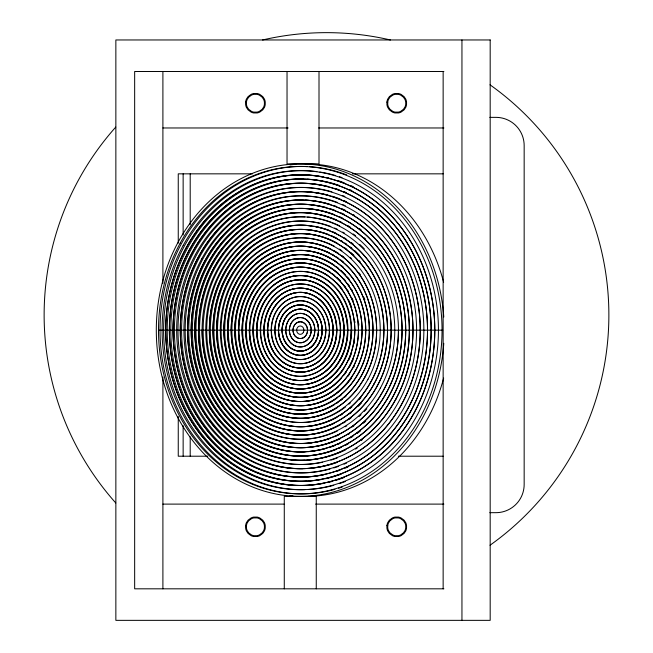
<?xml version="1.0" encoding="UTF-8"?>
<svg xmlns="http://www.w3.org/2000/svg" width="653" height="653" viewBox="0 0 653 653"><rect width="100%" height="100%" fill="white"/><g stroke="black" fill="none" stroke-linecap="round" stroke-linejoin="round"><path stroke-width="0.98" d="M443.893 71.495L134.657 71.495L134.657 588.818L443.893 588.818M489.832 117.36L495.937 117.36A28.226 28.226 0 0 1 524.163 145.586L524.163 484.461A28.226 28.226 0 0 1 495.937 512.678L489.832 512.678M162.899 127.972L288.12 127.972M318.664 127.972L443.893 127.972M252.597 173.837L178.253 173.837L178.253 243.153M352.498 173.837L443.224 173.837M158.499 330.157L354.497 330.157M354.791 330.157L361.835 330.157M362.064 330.157L372.839 330.157M372.969 330.157L442.71 330.157M207.744 456.21L178.253 456.21L178.253 416.451M398.371 456.21L443.224 456.21M162.899 504.108L284.047 504.108M315.611 504.108L443.893 504.108M461.949 39.964L461.949 620.35M443.142 71.495L443.142 588.818M319.007 71.495L319.007 163.919L287.034 163.919L287.034 71.495M316.256 588.818L316.256 496.394L284.275 496.394L284.275 588.818M190.203 173.837L190.203 224.803M190.203 436.841L190.203 456.21M183.142 173.837L183.142 234.998M183.142 425.625L183.142 456.21M162.899 71.495L162.899 283.312M162.899 377.001L162.899 588.818M398.412 330.157A113.328 98.146 90 0 1 300.266 443.493A113.328 98.146 90 0 1 202.12 330.157M351.192 330.157A58.803 50.926 90 0 1 300.266 388.968A58.803 50.926 90 0 1 249.34 330.157M332.524 381.368A62.966 54.526 -90 0 1 261.453 373.745A62.966 54.526 -90 0 1 257.804 291.434A62.966 54.526 -90 0 1 327.83 275.476M336.287 282.357A62.966 54.526 -90 0 1 342.45 289.532M348.726 300.151A62.966 54.526 -90 0 1 351.722 307.669M354.742 320.99A62.966 54.526 -90 0 1 354.946 322.811M354.342 342.05A62.966 54.526 -90 0 1 354.016 343.845M351.722 352.653A62.966 54.526 -90 0 1 348.726 360.17M343.951 368.635A62.966 54.526 -90 0 1 336.287 377.956M330.41 272.325A67.161 58.166 90 0 0 271.999 271.836A67.161 58.166 90 0 0 242.671 330.157A67.161 58.166 -90 0 0 278.088 391.971A67.161 58.166 -90 0 0 341.209 378.503M332.573 273.876A67.161 58.166 90 0 1 334.679 275.542M336.719 277.305A67.161 58.166 90 0 1 340.588 281.133M344.155 285.345A67.161 58.166 90 0 1 345.812 287.573M347.388 289.891A67.161 58.166 90 0 1 348.384 291.483M351.967 298.152A67.161 58.166 90 0 1 353.134 300.764M358.693 323.3A67.161 58.166 90 0 1 358.848 325.259M353.134 359.55A67.161 58.166 -90 0 1 349.347 367.215M346.351 371.973A67.161 58.166 -90 0 1 344.155 374.977M338.287 273.362A71.357 61.798 90 0 0 273.427 266.228A71.357 61.798 90 0 0 239.08 330.157A71.357 61.798 -90 0 0 270.636 392.388A71.357 61.798 -90 0 0 333.071 391.065M343.772 278.79A71.357 61.798 90 0 1 345.053 280.259M348.09 284.112A71.357 61.798 90 0 1 349.233 285.728M351.396 289.067A71.357 61.798 90 0 1 352.416 290.789M354.318 365.99A71.357 61.798 -90 0 1 353.395 367.778M349.788 373.769A71.357 61.798 -90 0 1 348.09 376.201M338.287 386.951A71.357 61.798 -90 0 1 335.348 389.384M334.189 265.094A75.552 65.431 90 0 0 268.481 264.538A75.552 65.431 90 0 0 235.488 330.157A75.552 65.431 -90 0 0 279.043 401.366A75.552 65.431 -90 0 0 351.722 377.777M336.621 266.84A75.552 65.431 90 0 1 338.213 268.073M341.29 270.693A75.552 65.431 90 0 1 345.176 274.505M347.469 277.06A75.552 65.431 90 0 1 349.118 279.06M330.279 257.943A79.756 69.071 90 0 0 231.897 330.157A79.756 69.071 -90 0 0 267.159 399.709A79.756 69.071 -90 0 0 336.94 398.232M333.291 259.682A79.756 69.071 90 0 1 336.94 262.082M341.152 265.298A79.756 69.071 90 0 1 343.176 267.036M363.852 297.188A79.756 69.071 90 0 1 364.856 299.866M341.152 395.016A79.756 69.071 -90 0 1 339.772 396.126M329.439 252.899A83.951 72.703 90 0 0 228.297 330.157A83.951 72.703 -90 0 0 334.246 404.819M331.863 254.148A83.951 72.703 90 0 1 334.246 255.494M336.589 256.947A83.951 72.703 90 0 1 338.115 257.976M341.119 260.147A83.951 72.703 90 0 1 343.307 261.886M346.139 395.971A83.951 72.703 -90 0 1 344.735 397.22M342.58 399.024A83.951 72.703 -90 0 1 340.376 400.73M338.115 402.346A83.951 72.703 -90 0 1 336.589 403.366M337.593 407.545A88.147 76.336 -90 0 1 224.795 334.45A88.147 76.336 -90 0 1 330.9 249.03M333.446 250.344A88.147 76.336 -90 0 1 338.409 253.291M341.601 255.478A88.147 76.336 -90 0 1 343.935 257.241M359.126 272.954A88.147 76.336 -90 0 1 360.309 274.603M345.559 406.909A92.342 79.976 90 0 1 221.383 337.699A92.342 79.976 90 0 1 334.148 246.075M339.372 249.087A92.342 79.976 90 0 1 341.911 250.752M350.294 257.364A92.342 79.976 90 0 1 351.6 258.564M350.294 402.95A92.342 79.976 90 0 1 348.963 404.125M337.013 417.357A96.546 83.608 90 0 1 217.522 330.157A96.546 83.608 90 0 1 337.013 242.957M344.686 247.748A96.546 83.608 90 0 1 346.898 249.364M350.481 252.229A96.546 83.608 90 0 1 353.934 255.315M359.158 260.653A96.546 83.608 90 0 1 360.399 262.073M361.011 397.53A96.546 83.608 90 0 1 359.158 399.66M351.877 406.876A96.546 83.608 90 0 1 349.779 408.672M342.425 414.1A96.546 83.608 90 0 1 340.131 415.553M334.45 423.283A100.742 87.241 90 0 1 215.466 348.971A100.742 87.241 90 0 1 302.535 229.432M305.261 229.53A100.742 87.241 90 0 1 328.475 234.476M331.912 235.88A100.742 87.241 90 0 1 336.956 238.288M341.062 240.565A100.742 87.241 90 0 1 342.67 241.545M345.053 243.087A100.742 87.241 90 0 1 346.621 244.165M350.441 247.022A100.742 87.241 90 0 1 351.934 248.23M354.848 250.744A100.742 87.241 90 0 1 359.73 255.478M361.721 402.681A100.742 87.241 90 0 1 358.366 406.231M351.192 412.696A100.742 87.241 90 0 1 349.69 413.88M340.213 424.94A104.937 90.881 90 0 1 211.596 347.6A104.937 90.881 90 0 1 311.154 225.848M313.971 226.264A104.937 90.881 90 0 1 329.659 230.493M333.234 231.954A104.937 90.881 90 0 1 335.879 233.154M344.441 237.855A104.937 90.881 90 0 1 346.098 238.916M350.955 242.336A104.937 90.881 90 0 1 353.314 244.181M350.955 417.977A104.937 90.881 90 0 1 348.555 419.732M345.274 421.936A104.937 90.881 90 0 1 343.609 422.981M330.834 226.509A109.133 94.514 90 0 0 206.74 330.157A109.133 94.514 -90 0 0 337.307 431.037M334.556 228.019A109.133 94.514 90 0 1 337.307 229.276M342.703 232.076A109.133 94.514 90 0 1 344.466 233.097M359.697 244.393A109.133 94.514 90 0 1 364.325 248.875M366.855 408.721A109.133 94.514 -90 0 1 364.325 411.439M361.044 414.679A109.133 94.514 -90 0 1 359.019 416.541M346.751 425.813A109.133 94.514 -90 0 1 345.233 426.76M304.878 216.902A113.328 98.146 90 0 0 203.148 330.157A113.328 98.146 -90 0 0 312.028 442.807M307.563 217.057A113.328 98.146 90 0 1 339.682 225.856M353.183 233.962A113.328 98.146 90 0 1 355.452 235.643M353.942 425.805A113.328 98.146 -90 0 1 352.424 426.899M338.858 434.865A113.328 98.146 -90 0 1 334.679 436.735M330.426 438.383A113.328 98.146 -90 0 1 314.697 442.432M336.826 220.004A117.532 101.786 -90 0 0 199.549 330.157A117.532 101.786 90 0 0 340.286 438.743M339.429 221.171A117.532 101.786 -90 0 1 341.144 221.987M347.878 225.636A117.532 101.786 -90 0 1 350.334 227.146M364.276 237.79A117.532 101.786 -90 0 1 365.729 239.137M365.729 421.177A117.532 101.786 90 0 1 363.541 423.185M349.518 433.682A117.532 101.786 90 0 1 347.878 434.686M333.585 214.249A121.727 105.419 -90 0 0 195.957 330.157A121.727 105.419 90 0 0 305.229 451.803M339.935 216.861A121.727 105.419 -90 0 1 342.605 218.126M359.542 228.64A121.727 105.419 -90 0 1 361.142 229.88M360.342 431.062A121.727 105.419 90 0 1 357.109 433.478M352.971 436.31A121.727 105.419 90 0 1 350.432 437.902M339.935 443.452A121.727 105.419 90 0 1 338.132 444.244M335.413 445.362A121.727 105.419 90 0 1 328.973 447.64M325.235 448.725A121.727 105.419 90 0 1 308.11 451.639M326.1 207.499A125.923 109.051 90 0 0 192.366 330.157A125.923 109.051 -90 0 0 336.63 449.337M329.961 208.625A125.923 109.051 90 0 1 334.736 210.258M341.307 212.96A125.923 109.051 90 0 1 344.074 214.266M348.106 443.958A125.923 109.051 -90 0 1 345.69 445.24M341.307 447.354A125.923 109.051 -90 0 1 339.446 448.178M302.837 200.047A130.118 112.691 90 0 0 188.774 330.157A130.118 112.691 -90 0 0 304.665 460.226M305.58 200.12A130.118 112.691 90 0 1 329.961 204.267M333.487 205.401A130.118 112.691 90 0 1 336.107 206.34M341.29 208.438A130.118 112.691 90 0 1 345.535 210.405M352.987 214.437A130.118 112.691 90 0 1 354.603 215.417M362.488 439.542A130.118 112.691 -90 0 1 360.946 440.677M345.535 449.917A130.118 112.691 -90 0 1 307.4 460.096M322.631 462.242A134.322 116.324 90 0 1 185.419 321.439A134.322 116.324 90 0 1 337.266 202.348M342.613 204.511A134.322 116.324 90 0 1 345.257 205.703M357.191 448.08A134.322 116.324 90 0 1 355.526 449.109M337.266 457.973A134.322 116.324 90 0 1 330.924 460.112M328.1 195.076A138.518 119.956 90 0 0 181.583 330.157A138.518 119.956 -90 0 0 303.008 468.666M331.887 196.145A138.518 119.956 90 0 1 340.278 199.059M343.943 200.577A138.518 119.956 90 0 1 346.661 201.81M337.503 462.308A138.518 119.956 -90 0 1 306.894 468.536M329.928 469.066A142.713 123.597 -90 0 1 177.991 328.998A142.713 123.597 -90 0 1 331.879 191.794M342.343 195.427A142.713 123.597 -90 0 1 344.89 196.488M346.58 463.083A142.713 123.597 -90 0 1 344.041 464.185M338.629 466.307A142.713 123.597 -90 0 1 333.814 467.932M323.823 474.821A146.909 127.229 90 0 1 174.416 327.471A146.909 127.229 90 0 1 328.386 186.529M334.703 188.301A146.909 127.229 90 0 1 339.168 189.786M343.584 191.468A146.909 127.229 90 0 1 346.204 192.562M347.943 466.985A146.909 127.229 90 0 1 345.339 468.128M340.058 470.209A146.909 127.229 90 0 1 337.389 471.148M307.4 179.191A151.112 130.861 -90 0 1 339.372 185.452M349.306 189.419A151.112 130.861 -90 0 1 351.967 190.66M341.201 474.209A151.112 130.861 -90 0 1 325.439 478.755M322.615 479.318A151.112 130.861 -90 0 1 309.31 481.008M306.445 481.163A151.112 130.861 -90 0 1 170.808 331.814A151.112 130.861 -90 0 1 303.58 179.069M324.206 483.277A155.308 134.502 -90 0 1 167.209 330.728A155.308 134.502 -90 0 1 323.235 176.857M326.141 177.436A155.308 134.502 -90 0 1 329.03 178.089M337.625 180.489A155.308 134.502 -90 0 1 344.204 182.807M350.677 185.509A155.308 134.502 -90 0 1 353.412 186.782M344.204 477.506A155.308 134.502 -90 0 1 335.732 480.412M331.912 481.498A155.308 134.502 -90 0 1 329.03 482.224M304.78 489.628A159.503 138.134 90 0 1 163.748 323.17A159.503 138.134 90 0 1 316.86 171.608M319.864 172.033A159.503 138.134 90 0 1 335.715 175.551M339.348 176.677A159.503 138.134 90 0 1 341.984 177.567M345.486 481.457A159.503 138.134 90 0 1 339.348 483.644M333.756 485.326A159.503 138.134 90 0 1 308.812 489.456M309.791 166.719A163.699 141.766 -90 0 1 346.678 174.873M342.188 487.073A163.699 141.766 -90 0 1 338.564 488.256M334.916 489.334A163.699 141.766 -90 0 1 160.728 346.441A163.699 141.766 -90 0 1 306.967 166.564M292.887 495.725A166.237 143.962 90 0 1 290.03 495.398M290.03 164.915A166.237 143.962 90 0 1 295.744 164.327M305.294 163.919A166.237 143.962 90 0 1 443.64 282.267M443.64 378.054A166.237 143.962 90 0 1 308.167 496.37M443.779 317.015A166.237 143.962 -90 0 0 294.568 164.05A166.237 143.962 -90 0 0 156.304 330.157A166.237 143.962 90 0 0 294.568 496.264A166.237 143.962 90 0 0 443.779 343.298M490.019 84.817A282.374 282.374 0 0 1 490.019 545.231M115.769 502.973A282.374 282.374 0 0 1 115.769 127.074M262.547 39.988A282.374 282.374 0 0 1 390.453 39.988M245.601 102.105L245.601 104.382A8.677 7.51 90 0 0 246.434 107.41L248.058 109.843L251.062 112.087A13.174 11.411 -90 0 0 253.658 112.953L257.192 112.953A13.174 11.411 -90 0 0 259.788 112.087L262.792 109.843L264.416 107.41A8.677 7.51 -90 0 0 265.249 104.382L265.249 102.105A8.677 7.51 -90 0 0 264.424 99.076L262.792 96.644L259.788 94.399A13.174 11.411 -90 0 0 257.192 93.526L253.658 93.526A13.174 11.411 -90 0 0 251.062 94.399L248.058 96.644L246.434 99.076A8.677 7.51 90 0 0 245.601 102.105M246.442 102.203L246.442 104.284A7.926 6.865 90 0 0 247.201 107.051L248.687 109.28L251.438 111.328A12.048 10.432 90 0 0 253.813 112.12L257.037 112.12A12.048 10.432 90 0 0 259.412 111.328L262.163 109.28L263.649 107.051A7.926 6.865 90 0 0 264.408 104.284L264.408 102.203A7.926 6.865 90 0 0 263.649 99.436L262.163 97.207L259.412 95.158A12.048 10.432 90 0 0 257.037 94.358L253.813 94.358A12.048 10.432 90 0 0 251.438 95.158L248.687 97.207L247.201 99.436A7.926 6.865 -90 0 0 246.442 102.203M245.601 525.665L245.601 527.934A8.677 7.51 -90 0 0 246.434 530.971L248.058 533.403L251.062 535.648A13.174 11.411 -90 0 0 253.658 536.513L257.192 536.513A13.174 11.411 -90 0 0 259.788 535.648L262.792 533.403L264.416 530.971A8.677 7.51 -90 0 0 265.249 527.934L265.249 525.665A8.677 7.51 -90 0 0 264.424 522.629L262.792 520.196L259.788 517.96A13.174 11.411 90 0 0 257.192 517.086L253.658 517.086A13.174 11.411 -90 0 0 251.062 517.96L248.058 520.196L246.434 522.629A8.677 7.51 -90 0 0 245.601 525.665M246.442 525.763L246.442 527.836A7.926 6.865 -90 0 0 247.201 530.611L248.687 532.84L251.438 534.889A12.048 10.432 -90 0 0 253.813 535.68L257.037 535.68A12.048 10.432 -90 0 0 259.412 534.889L262.163 532.84L263.649 530.611A7.926 6.865 -90 0 0 264.408 527.836L264.408 525.763A7.926 6.865 90 0 0 263.649 522.988L262.163 520.768L259.412 518.719A12.048 10.432 90 0 0 257.037 517.919L253.813 517.919A12.048 10.432 90 0 0 251.438 518.719L248.687 520.768L247.201 522.988A7.926 6.865 -90 0 0 246.442 525.763M386.903 102.105L386.903 104.382A8.677 7.51 90 0 0 387.735 107.41L389.359 109.843L392.371 112.087A13.174 11.411 -90 0 0 394.967 112.953L398.493 112.953A13.174 11.411 -90 0 0 401.089 112.087L404.101 109.843L405.725 107.41A8.677 7.51 -90 0 0 406.55 104.382L406.55 102.105A8.677 7.51 -90 0 0 405.725 99.076L404.101 96.644L401.089 94.399A13.174 11.411 90 0 0 398.493 93.526L394.967 93.526A13.174 11.411 90 0 0 392.371 94.399L389.359 96.644L387.735 99.076A8.677 7.51 -90 0 0 386.903 102.105M387.743 102.203L387.743 104.284A7.926 6.865 90 0 0 388.502 107.051L389.988 109.28L392.739 111.328A12.048 10.432 -90 0 0 395.114 112.12L398.338 112.12A12.048 10.432 -90 0 0 400.713 111.328L403.464 109.28L404.95 107.051A7.926 6.865 90 0 0 405.709 104.284L405.709 102.203A7.926 6.865 -90 0 0 404.95 99.436L403.464 97.207L400.713 95.158A12.048 10.432 -90 0 0 398.338 94.358L395.114 94.358A12.048 10.432 90 0 0 392.739 95.158L389.988 97.207L388.502 99.436A7.926 6.865 -90 0 0 387.743 102.203M386.903 525.665L386.903 527.934A8.677 7.51 -90 0 0 387.735 530.971L389.359 533.403L392.371 535.648A13.174 11.411 -90 0 0 394.967 536.513L398.493 536.513A13.174 11.411 -90 0 0 401.089 535.648L404.101 533.403L405.725 530.971A8.677 7.51 -90 0 0 406.55 527.934L406.55 525.665A8.677 7.51 -90 0 0 405.725 522.629L404.101 520.196L401.089 517.96A13.174 11.411 90 0 0 398.493 517.086L394.967 517.086A13.174 11.411 90 0 0 392.371 517.96L389.359 520.196L387.735 522.629A8.677 7.51 -90 0 0 386.903 525.665M387.743 525.763L387.743 527.836A7.926 6.865 -90 0 0 388.502 530.611L389.988 532.84L392.739 534.889A12.048 10.432 90 0 0 395.114 535.68L398.338 535.68A12.048 10.432 -90 0 0 400.713 534.889L403.464 532.84L404.95 530.611A7.926 6.865 -90 0 0 405.709 527.836L405.709 525.763A7.926 6.865 -90 0 0 404.95 522.988L403.464 520.768L400.713 518.719A12.048 10.432 -90 0 0 398.338 517.919L395.114 517.919A12.048 10.432 -90 0 0 392.739 518.719L389.988 520.768L388.502 522.988A7.926 6.865 -90 0 0 387.743 525.763M490.183 39.964L115.859 39.964L115.859 620.35L490.183 620.35L490.183 39.964M183.207 245.389A159.544 138.175 90 0 0 295.221 489.595A159.544 138.175 90 0 0 422.369 255.486A159.544 138.175 90 0 0 183.207 245.389M186.285 247.626A155.349 134.534 90 0 0 295.352 485.399A155.349 134.534 90 0 0 419.153 257.445A155.349 134.534 90 0 0 186.285 247.626A155.308 134.502 90 0 0 295.352 485.359A155.308 134.502 90 0 0 419.12 257.47A155.308 134.502 90 0 0 186.317 247.642M411.161 410.468A151.153 130.902 -90 0 0 305.049 179.11A151.153 130.902 -90 0 0 184.587 400.901A151.153 130.902 -90 0 0 411.161 410.468M189.403 249.87A151.112 130.861 90 0 0 295.483 481.163A151.112 130.861 90 0 0 415.912 259.437A151.112 130.861 90 0 0 189.403 249.87M408.084 408.231A146.949 127.262 -90 0 0 304.91 183.305A146.949 127.262 -90 0 0 187.803 398.934A146.949 127.262 -90 0 0 408.084 408.231M408.052 408.215A146.909 127.229 -90 0 0 304.91 183.346A146.909 127.229 -90 0 0 187.835 398.918A146.909 127.229 -90 0 0 408.052 408.215M195.557 254.335A142.713 123.597 90 0 0 295.752 472.78A142.713 123.597 90 0 0 409.488 263.363A142.713 123.597 90 0 0 195.557 254.335M198.61 256.539A138.558 119.997 90 0 0 295.882 468.625A138.558 119.997 90 0 0 406.305 265.306A138.558 119.997 90 0 0 198.61 256.539M198.634 256.564A138.518 119.956 90 0 0 295.882 468.585A138.518 119.956 90 0 0 406.272 265.33A138.518 119.956 90 0 0 198.634 256.564M201.72 258.792A134.322 116.324 90 0 0 296.013 464.389A134.322 116.324 90 0 0 403.064 267.289A134.322 116.324 90 0 0 201.72 258.792M395.767 399.31A130.167 112.724 -90 0 0 304.38 200.079A130.167 112.724 -90 0 0 200.651 391.082A130.167 112.724 -90 0 0 395.767 399.31M395.734 399.293A130.118 112.691 -90 0 0 304.38 200.12A130.118 112.691 -90 0 0 200.683 391.057A130.118 112.691 -90 0 0 395.734 399.293M207.85 263.232A125.964 109.092 90 0 0 296.282 456.039A125.964 109.092 90 0 0 396.665 271.199A125.964 109.092 90 0 0 207.85 263.232M392.657 397.065A125.923 109.051 -90 0 0 304.249 204.316A125.923 109.051 -90 0 0 203.891 389.098A125.923 109.051 -90 0 0 392.657 397.065M210.927 265.461A121.768 105.451 90 0 0 296.413 451.843A121.768 105.451 90 0 0 393.457 273.166A121.768 105.451 90 0 0 210.927 265.461M389.572 394.828A121.727 105.419 -90 0 0 304.118 208.511A121.727 105.419 -90 0 0 207.107 387.131A121.727 105.419 -90 0 0 389.572 394.828M214.004 267.689A117.573 101.819 90 0 0 296.544 447.648A117.573 101.819 90 0 0 390.241 275.133A117.573 101.819 90 0 0 214.004 267.689M386.494 392.6A117.532 101.786 -90 0 0 303.98 212.707A117.532 101.786 -90 0 0 210.315 385.164A117.532 101.786 -90 0 0 386.494 392.6M383.45 390.396A113.377 98.187 -90 0 0 303.849 216.861A113.377 98.187 -90 0 0 213.498 383.221A113.377 98.187 -90 0 0 383.45 390.396M380.332 388.143A109.133 94.514 -90 0 0 303.718 221.098A109.133 94.514 -90 0 0 216.747 381.238A109.133 94.514 -90 0 0 380.332 388.143M223.244 274.382A104.978 90.914 90 0 0 296.944 435.069A104.978 90.914 90 0 0 380.609 281.027A104.978 90.914 90 0 0 223.244 274.382M377.254 385.907A104.937 90.881 -90 0 0 303.588 225.293A104.937 90.881 -90 0 0 219.955 379.271A104.937 90.881 -90 0 0 377.254 385.907M374.21 383.703A100.782 87.282 -90 0 0 303.449 229.448A100.782 87.282 -90 0 0 223.138 377.328A100.782 87.282 -90 0 0 374.21 383.703M374.177 383.678A100.742 87.241 -90 0 0 303.449 229.489A100.742 87.241 -90 0 0 223.171 377.312A100.742 87.241 -90 0 0 374.177 383.678M371.124 381.474A96.587 83.641 -90 0 0 303.319 233.635A96.587 83.641 -90 0 0 226.346 375.361A96.587 83.641 -90 0 0 371.124 381.474M229.432 278.864A96.546 83.608 90 0 0 297.213 426.638A96.546 83.608 90 0 0 374.153 284.969A96.546 83.608 90 0 0 229.432 278.864M368.014 379.222A92.342 79.976 -90 0 0 303.188 237.872A92.342 79.976 -90 0 0 229.595 373.377A92.342 79.976 -90 0 0 368.014 379.222M235.562 283.304A88.188 76.377 90 0 0 297.474 418.287A88.188 76.377 90 0 0 367.753 288.879A88.188 76.377 90 0 0 235.562 283.304M364.937 376.993A88.147 76.336 -90 0 0 303.057 242.067A88.147 76.336 -90 0 0 232.803 371.41A88.147 76.336 -90 0 0 364.937 376.993M238.639 285.532A83.992 72.736 90 0 0 297.605 414.092A83.992 72.736 90 0 0 364.545 290.846A83.992 72.736 90 0 0 238.639 285.532M361.86 374.757A83.951 72.703 -90 0 0 302.919 246.263A83.951 72.703 -90 0 0 236.019 369.451A83.951 72.703 -90 0 0 361.86 374.757M358.807 372.553A79.797 69.104 -90 0 0 302.788 250.417A79.797 69.104 -90 0 0 239.202 367.508A79.797 69.104 -90 0 0 358.807 372.553M241.749 287.785A79.756 69.071 90 0 0 297.744 409.855A79.756 69.071 90 0 0 361.297 292.83A79.756 69.071 90 0 0 241.749 287.785M244.802 289.997A75.593 65.471 90 0 0 297.874 405.701A75.593 65.471 90 0 0 358.122 294.772A75.593 65.471 90 0 0 244.802 289.997M355.697 370.3A75.552 65.431 -90 0 0 302.657 254.654A75.552 65.431 -90 0 0 242.443 365.517A75.552 65.431 -90 0 0 355.697 370.3M247.879 292.226A71.397 61.831 90 0 0 298.005 401.505A71.397 61.831 90 0 0 354.906 296.74A71.397 61.831 90 0 0 247.879 292.226M352.62 368.072A71.357 61.798 -90 0 0 302.519 258.849A71.357 61.798 -90 0 0 245.659 363.558A71.357 61.798 -90 0 0 352.62 368.072M250.964 294.454A67.202 58.199 90 0 0 298.143 397.318A67.202 58.199 90 0 0 351.698 298.707A67.202 58.199 90 0 0 250.964 294.454M349.543 365.843A67.161 58.166 -90 0 0 302.388 263.045A67.161 58.166 -90 0 0 248.866 361.591A67.161 58.166 -90 0 0 349.543 365.843M346.49 363.631A63.006 54.566 -90 0 0 302.257 267.199A63.006 54.566 -90 0 0 252.05 359.648A63.006 54.566 -90 0 0 346.49 363.631M254.074 296.707A62.966 54.526 90 0 0 298.274 393.082A62.966 54.526 90 0 0 348.449 300.69A62.966 54.526 90 0 0 254.074 296.707M343.38 361.378A58.762 50.893 -90 0 0 302.127 271.436A58.762 50.893 -90 0 0 255.29 357.664A58.762 50.893 -90 0 0 343.38 361.378M340.327 359.174A54.607 47.294 -90 0 0 301.996 275.582A54.607 47.294 -90 0 0 258.474 355.714A54.607 47.294 -90 0 0 340.327 359.174M340.303 359.15A54.566 47.253 -90 0 0 301.988 275.623A54.566 47.253 -90 0 0 258.506 355.697A54.566 47.253 -90 0 0 340.303 359.15M263.281 303.376A50.412 43.661 90 0 0 298.674 380.536A50.412 43.661 90 0 0 338.85 306.567A50.412 43.661 90 0 0 263.281 303.376M337.217 356.922A50.371 43.62 -90 0 0 301.857 279.819A50.371 43.62 -90 0 0 261.714 353.73A50.371 43.62 -90 0 0 337.217 356.922M334.14 354.685A46.175 39.988 -90 0 0 301.727 284.014A46.175 39.988 -90 0 0 264.93 351.771A46.175 39.988 -90 0 0 334.14 354.685M269.436 307.832A42.012 36.388 90 0 0 298.935 372.145A42.012 36.388 90 0 0 332.418 310.493A42.012 36.388 90 0 0 269.436 307.832M331.063 352.457A41.972 36.348 -90 0 0 301.596 288.21A41.972 36.348 -90 0 0 268.138 349.804A41.972 36.348 -90 0 0 331.063 352.457M272.521 310.069A37.817 32.756 90 0 0 299.066 367.949A37.817 32.756 90 0 0 329.21 312.461A37.817 32.756 90 0 0 272.521 310.069M327.986 350.228A37.776 32.715 -90 0 0 301.457 292.405A37.776 32.715 -90 0 0 271.354 347.837A37.776 32.715 -90 0 0 327.986 350.228M324.9 348A33.581 29.083 -90 0 0 301.327 296.601A33.581 29.083 -90 0 0 274.57 345.878A33.581 29.083 -90 0 0 324.9 348M321.856 345.788A29.426 25.483 -90 0 0 301.196 300.755A29.426 25.483 -90 0 0 277.745 343.927A29.426 25.483 -90 0 0 321.856 345.788M318.77 343.56A25.23 21.843 -90 0 0 301.066 304.951A25.23 21.843 -90 0 0 280.961 341.968A25.23 21.843 -90 0 0 318.77 343.56A25.181 21.81 -90 0 0 301.066 304.992A25.181 21.81 -90 0 0 280.994 341.943A25.181 21.81 -90 0 0 318.746 343.535M315.693 341.331A21.027 18.211 -90 0 0 300.927 309.147A21.027 18.211 -90 0 0 284.169 340.001A21.027 18.211 -90 0 0 315.693 341.331A20.986 18.178 -90 0 0 300.927 309.187A20.986 18.178 -90 0 0 284.202 339.984A20.986 18.178 -90 0 0 315.66 341.307M312.583 339.078A16.79 14.537 -90 0 0 300.796 313.383A16.79 14.537 -90 0 0 287.418 338.017A16.79 14.537 -90 0 0 312.583 339.078M309.538 336.866A12.636 10.938 -90 0 0 300.666 317.529A12.636 10.938 -90 0 0 290.593 336.075A12.636 10.938 -90 0 0 309.538 336.866M306.453 334.638A8.44 7.305 -90 0 0 300.535 321.725A8.44 7.305 -90 0 0 293.809 334.107A8.44 7.305 -90 0 0 306.453 334.638A8.391 7.273 -90 0 0 300.56 321.766A8.391 7.273 -90 0 0 293.874 334.091A8.391 7.273 -90 0 0 306.453 334.622M303.359 332.385A4.196 3.632 -90 0 0 300.413 325.961A4.196 3.632 -90 0 0 297.066 332.124A4.196 3.632 -90 0 0 303.359 332.385M309.555 336.85A12.595 10.905 -90 0 0 300.715 317.57A12.595 10.905 -90 0 0 290.683 336.05A12.595 10.905 -90 0 0 309.555 336.85M300.339 313.367A16.79 14.537 90 0 0 285.802 330.157A16.79 14.537 -90 0 0 300.339 346.947A16.79 14.537 -90 0 0 314.877 330.157A16.79 14.537 90 0 0 300.339 313.367M300.38 309.171A20.986 18.178 -90 0 0 282.202 330.157A20.986 18.178 90 0 0 300.38 351.143A20.986 18.178 90 0 0 318.558 330.157A20.986 18.178 -90 0 0 300.38 309.171M318.901 343.535A25.181 21.81 -90 0 0 301.221 304.992A25.181 21.81 -90 0 0 281.149 341.943A25.181 21.81 -90 0 0 318.901 343.535M278.904 314.55A29.385 25.443 90 0 0 299.531 359.517A29.385 25.443 90 0 0 322.949 316.403A29.385 25.443 90 0 0 278.904 314.55M300.502 296.576A33.581 29.083 90 0 0 271.428 330.157A33.581 29.083 -90 0 0 300.502 363.737A33.581 29.083 -90 0 0 329.585 330.157A33.581 29.083 90 0 0 300.502 296.576M300.543 292.381A37.776 32.715 -90 0 0 267.828 330.157A37.776 32.715 90 0 0 300.543 367.933A37.776 32.715 90 0 0 333.259 330.157A37.776 32.715 -90 0 0 300.543 292.381M331.381 352.457A41.972 36.348 -90 0 0 301.915 288.21A41.972 36.348 -90 0 0 268.465 349.804A41.972 36.348 -90 0 0 331.381 352.457M266.751 305.628A46.175 39.988 90 0 0 299.172 376.299A46.175 39.988 90 0 0 335.969 308.551A46.175 39.988 90 0 0 266.751 305.628M300.674 279.786A50.371 43.62 90 0 0 257.053 330.157A50.371 43.62 -90 0 0 300.674 380.528A50.371 43.62 -90 0 0 344.294 330.157A50.371 43.62 90 0 0 300.674 279.786M300.715 275.59A54.566 47.253 90 0 0 253.454 330.157A54.566 47.253 -90 0 0 300.715 384.723A54.566 47.253 -90 0 0 347.967 330.157A54.566 47.253 90 0 0 300.715 275.59M300.755 271.395A58.762 50.893 90 0 0 249.862 330.157A58.762 50.893 -90 0 0 300.755 388.927A58.762 50.893 -90 0 0 351.649 330.157A58.762 50.893 90 0 0 300.755 271.395M180.163 243.185A163.699 141.766 90 0 0 295.091 493.75A163.699 141.766 90 0 0 425.552 253.535A163.699 141.766 90 0 0 180.163 243.185"/></g></svg>
